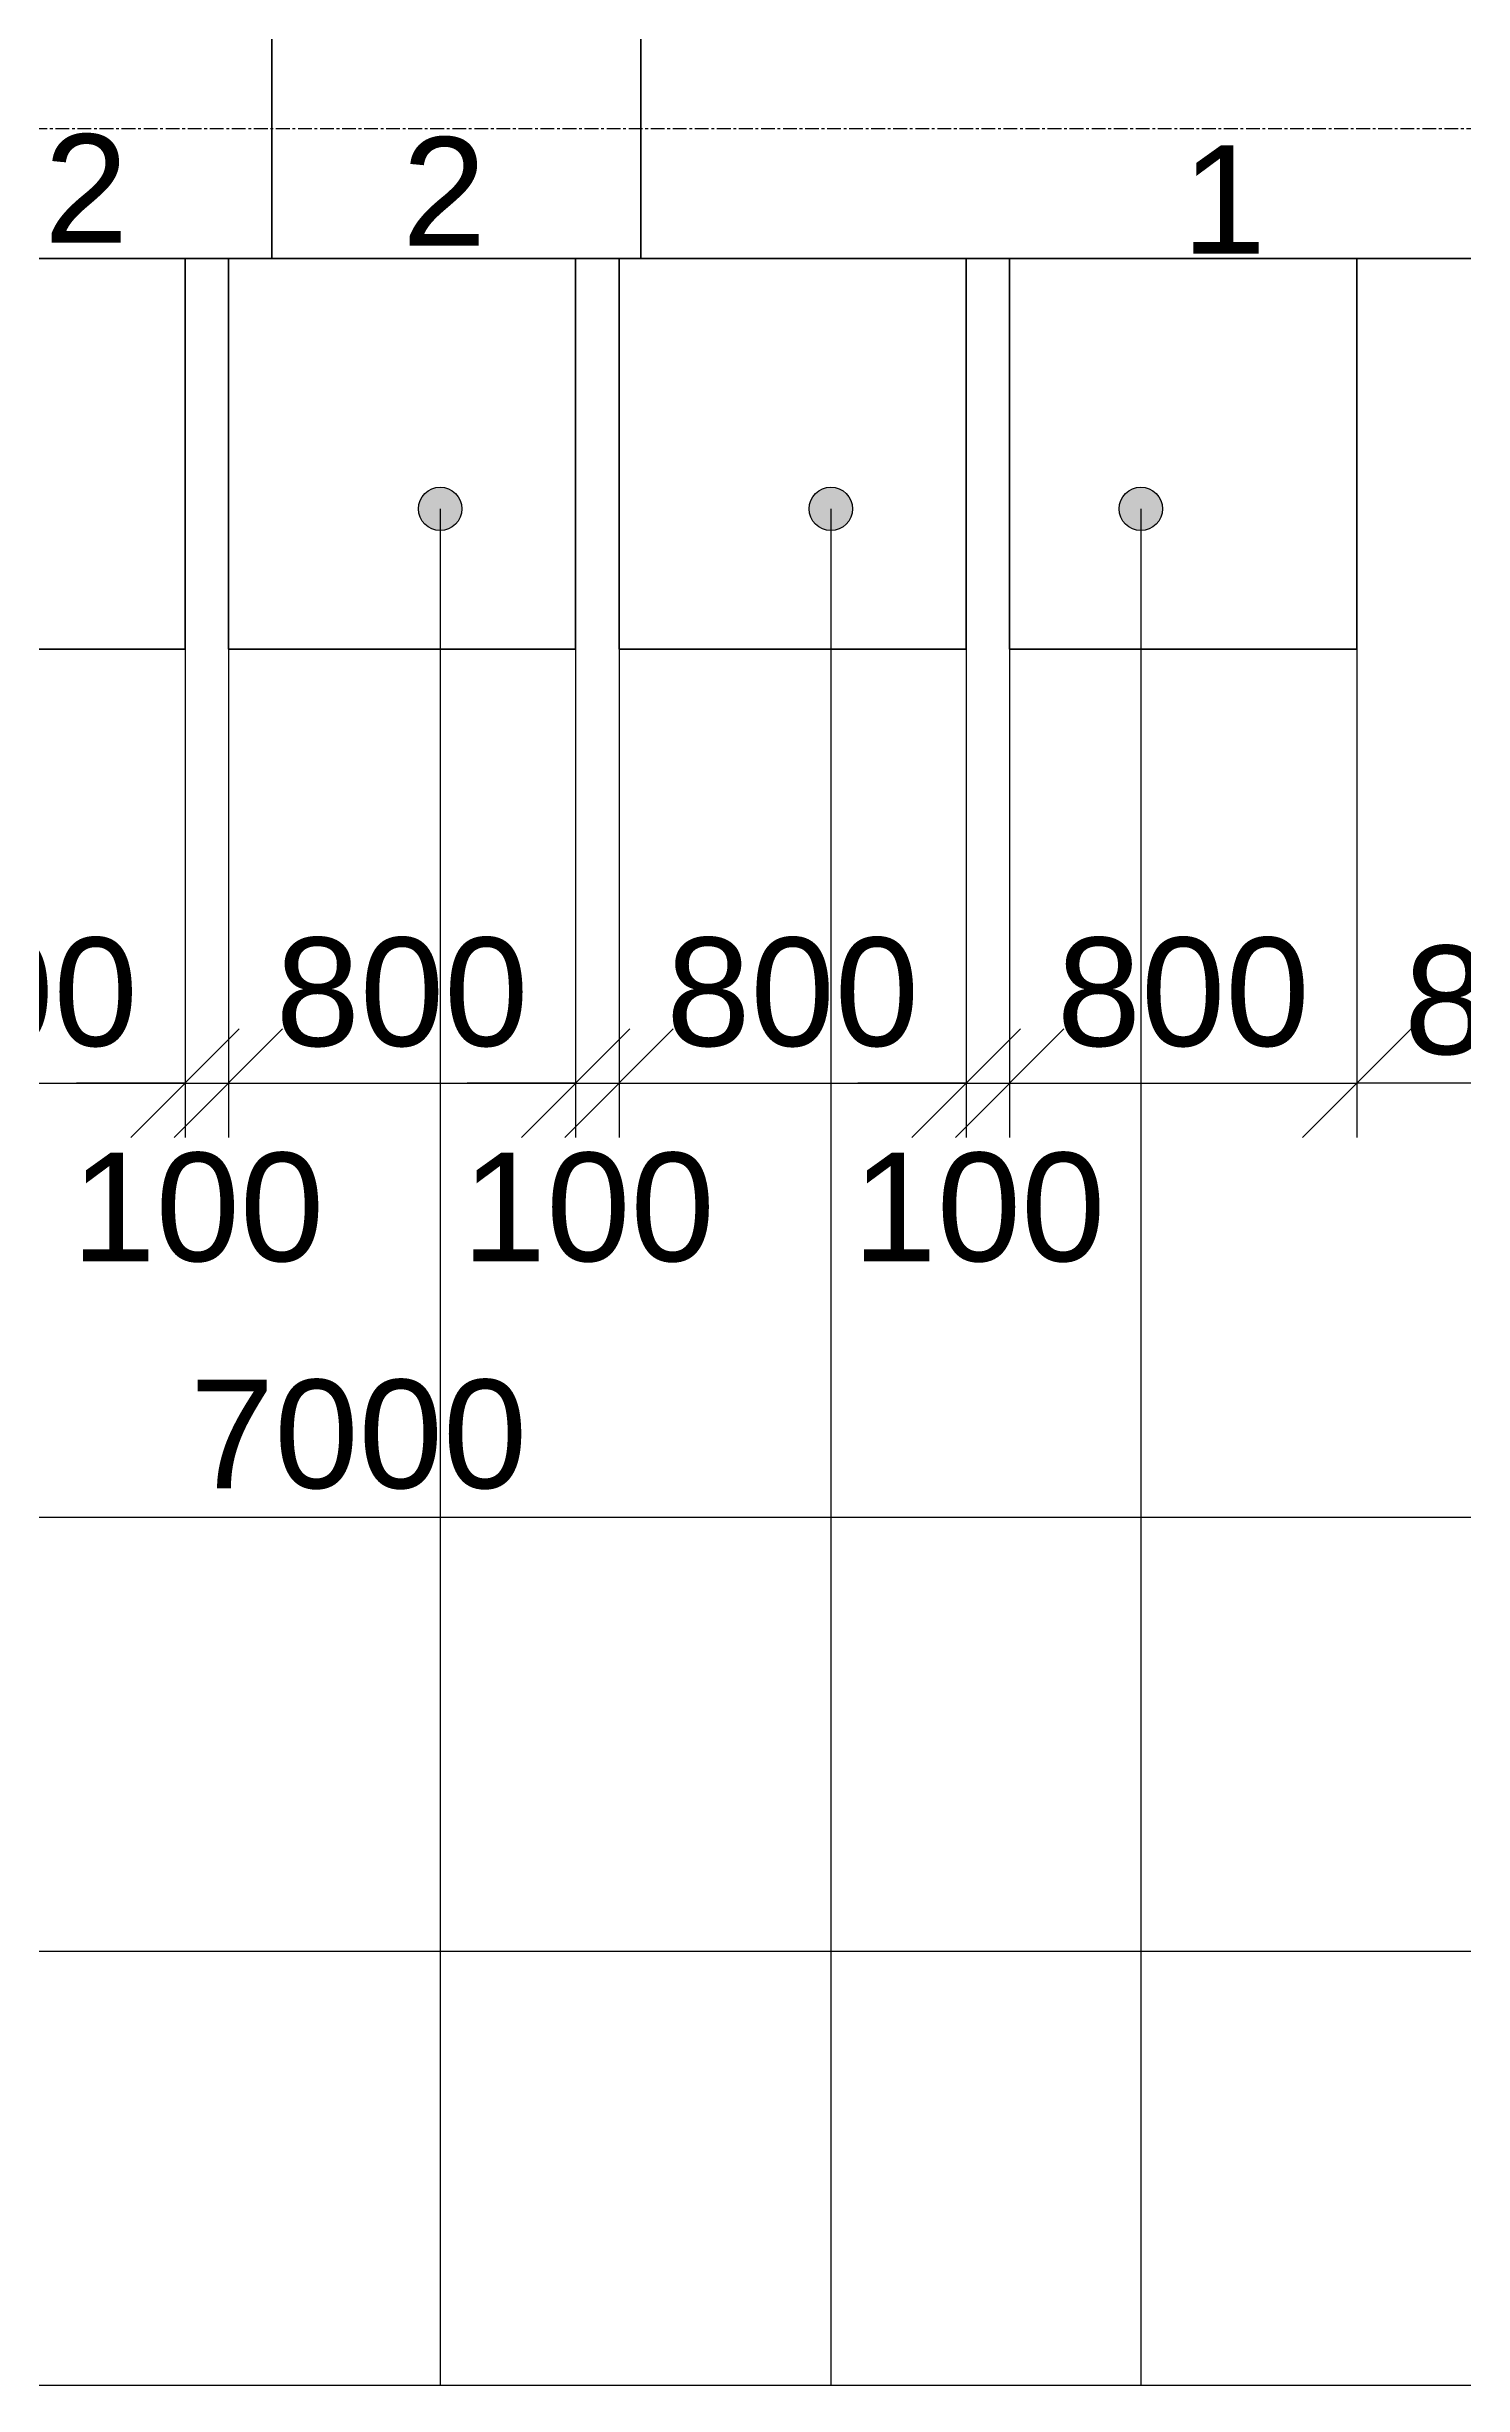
# Model space of a CAD drawing. Header units: millimetres. Extents: x -229914 to 856942, y -268655 to 87212.
# Drawn here: x 350131 to 353395, y -150110 to -144722 of the extents above; entities that cross this region are included whole.
import ezdxf

# ---------------------------------------------------------------- set-up
doc = ezdxf.new("R2010")
doc.units = ezdxf.units.MM
doc.linetypes.add('DASHDOT_axis', pattern=[24, 20, -1.5, 1, -1.5])
doc.linetypes.add('осевая', pattern=[50.8, 31.75, -6.35, 6.35, -6.35])
doc.layers.add('каменные и деревянные эл', color=7, linetype='Continuous', lineweight=60)
doc.layers.add('Ось', color=7, linetype='DASHDOT_axis', lineweight=25)
doc.styles.get("Standard").update_dxf_attribs({"font": 'arial.ttf'})
doc.styles.add('Аннотативный', font='arial.ttf')
doc.dimstyles.new('Копия Аннотативный', dxfattribs={"dimscale": 0, "dimtxt": 2.5, "dimasz": 2.5, "dimexe": 1.25, "dimexo": 0.625, "dimtad": 1, "dimtxsty": 'Аннотативный', "dimblk": 'OBLIQUE', "dimcen": 2.5, "dimadec": 0, "dimazin": 0, "dimtfac": 1, "dimtmove": 0, "dimatfit": 3, "dimldrblk": 'OBLIQUE', "dimfxl": 1, "dimarcsym": 0})

# ---------------------------------------------------------------- blocks, each defined once
blk = doc.blocks.new('_Oblique')
at = {"color": 0, "linetype": 'ByBlock', "lineweight": -2}
blk.add_line((-0.5, -0.5), (0.5, 0.5), dxfattribs=at)
blk = doc.blocks.new('*D213')
at = {"color": 0, "lineweight": -2, "transparency": 16777216}
for p, q in [((349649.5, -146172.8), (349649.5, -147235.3)), ((350449.5, -146172.8), (350449.5, -147235.3)), ((349649.5, -147110.3), (350449.5, -147110.3))]:
    blk.add_line(p, q, dxfattribs=at)
at = {"layer": 'Defpoints', "color": 0, "transparency": 16777216}
for p in [(349649.5, -146110.3), (350449.5, -146110.3), (350449.5, -147110.3)]:
    blk.add_point(p, dxfattribs=at)
at = {"color": 0, "lineweight": -2, "transparency": 16777216, "xscale": 250, "yscale": 250, "zscale": 250, "rotation": 180}
blk.add_blockref('_Oblique', (349649.5, -147110.3), dxfattribs=at)
at = {"color": 0, "lineweight": -2, "transparency": 16777216, "xscale": 250, "yscale": 250, "zscale": 250}
blk.add_blockref('_Oblique', (350449.5, -147110.3), dxfattribs=at)
at = {"color": 0, "transparency": 16777216, "insert": (350049.5, -146901.4), "char_height": 250, "attachment_point": 5, "style": 'Аннотативный'}
blk.add_mtext('800', dxfattribs=at)
blk = doc.blocks.new('*D214')
at = {"color": 0, "lineweight": -2, "transparency": 16777216}
for p, q in [((350449.5, -145739.6), (350449.5, -147235.3)), ((350549.5, -145722.8), (350549.5, -147235.3)), ((350449.5, -147110.3), (350199.5, -147110.3)), ((350449.5, -147110.3), (350549.5, -147110.3)), ((350549.5, -147110.3), (350799.5, -147110.3))]:
    blk.add_line(p, q, dxfattribs=at)
at = {"layer": 'Defpoints', "color": 0, "transparency": 16777216}
for p in [(350449.5, -145677.1), (350549.5, -145660.3), (350549.5, -147110.3)]:
    blk.add_point(p, dxfattribs=at)
at = {"color": 0, "lineweight": -2, "transparency": 16777216, "xscale": 250, "yscale": 250, "zscale": 250}
blk.add_blockref('_Oblique', (350449.5, -147110.3), dxfattribs=at)
at = {"color": 0, "lineweight": -2, "transparency": 16777216, "xscale": 250, "yscale": 250, "zscale": 250, "rotation": 180}
blk.add_blockref('_Oblique', (350549.5, -147110.3), dxfattribs=at)
at = {"color": 0, "transparency": 16777216, "insert": (350478.9, -147397.1), "char_height": 250, "attachment_point": 5, "style": 'Аннотативный'}
blk.add_mtext('100', dxfattribs=at)
blk = doc.blocks.new('*D215')
at = {"color": 0, "lineweight": -2, "transparency": 16777216}
for p, q in [((350549.5, -146172.8), (350549.5, -147235.3)), ((351349.5, -146172.8), (351349.5, -147235.3)), ((350549.5, -147110.3), (351349.5, -147110.3))]:
    blk.add_line(p, q, dxfattribs=at)
at = {"layer": 'Defpoints', "color": 0, "transparency": 16777216}
for p in [(350549.5, -146110.3), (351349.5, -146110.3), (351349.5, -147110.3)]:
    blk.add_point(p, dxfattribs=at)
at = {"color": 0, "lineweight": -2, "transparency": 16777216, "xscale": 250, "yscale": 250, "zscale": 250, "rotation": 180}
blk.add_blockref('_Oblique', (350549.5, -147110.3), dxfattribs=at)
at = {"color": 0, "lineweight": -2, "transparency": 16777216, "xscale": 250, "yscale": 250, "zscale": 250}
blk.add_blockref('_Oblique', (351349.5, -147110.3), dxfattribs=at)
at = {"color": 0, "transparency": 16777216, "insert": (350949.5, -146901.4), "char_height": 250, "attachment_point": 5, "style": 'Аннотативный'}
blk.add_mtext('800', dxfattribs=at)
blk = doc.blocks.new('*D216')
at = {"color": 0, "lineweight": -2, "transparency": 16777216}
for p, q in [((351349.5, -145739.6), (351349.5, -147235.3)), ((351449.5, -145722.8), (351449.5, -147235.3)), ((351349.5, -147110.3), (351099.5, -147110.3)), ((351349.5, -147110.3), (351449.5, -147110.3)), ((351449.5, -147110.3), (351699.5, -147110.3))]:
    blk.add_line(p, q, dxfattribs=at)
at = {"layer": 'Defpoints', "color": 0, "transparency": 16777216}
for p in [(351349.5, -145677.1), (351449.5, -145660.3), (351449.5, -147110.3)]:
    blk.add_point(p, dxfattribs=at)
at = {"color": 0, "lineweight": -2, "transparency": 16777216, "xscale": 250, "yscale": 250, "zscale": 250}
blk.add_blockref('_Oblique', (351349.5, -147110.3), dxfattribs=at)
at = {"color": 0, "lineweight": -2, "transparency": 16777216, "xscale": 250, "yscale": 250, "zscale": 250, "rotation": 180}
blk.add_blockref('_Oblique', (351449.5, -147110.3), dxfattribs=at)
at = {"color": 0, "transparency": 16777216, "insert": (351378.9, -147397.1), "char_height": 250, "attachment_point": 5, "style": 'Аннотативный'}
blk.add_mtext('100', dxfattribs=at)
blk = doc.blocks.new('*D217')
at = {"color": 0, "lineweight": -2, "transparency": 16777216}
for p, q in [((351449.5, -146172.8), (351449.5, -147235.3)), ((352249.5, -146172.8), (352249.5, -147235.3)), ((351449.5, -147110.3), (352249.5, -147110.3))]:
    blk.add_line(p, q, dxfattribs=at)
at = {"layer": 'Defpoints', "color": 0, "transparency": 16777216}
for p in [(351449.5, -146110.3), (352249.5, -146110.3), (352249.5, -147110.3)]:
    blk.add_point(p, dxfattribs=at)
at = {"color": 0, "lineweight": -2, "transparency": 16777216, "xscale": 250, "yscale": 250, "zscale": 250, "rotation": 180}
blk.add_blockref('_Oblique', (351449.5, -147110.3), dxfattribs=at)
at = {"color": 0, "lineweight": -2, "transparency": 16777216, "xscale": 250, "yscale": 250, "zscale": 250}
blk.add_blockref('_Oblique', (352249.5, -147110.3), dxfattribs=at)
at = {"color": 0, "transparency": 16777216, "insert": (351849.5, -146901.4), "char_height": 250, "attachment_point": 5, "style": 'Аннотативный'}
blk.add_mtext('800', dxfattribs=at)
blk = doc.blocks.new('*D206')
at = {"color": 0, "lineweight": -2, "transparency": 16777216}
for p, q in [((352249.5, -145739.6), (352249.5, -147235.3)), ((352349.5, -145722.8), (352349.5, -147235.3)), ((352249.5, -147110.3), (351999.5, -147110.3)), ((352249.5, -147110.3), (352349.5, -147110.3)), ((352349.5, -147110.3), (352599.5, -147110.3))]:
    blk.add_line(p, q, dxfattribs=at)
at = {"layer": 'Defpoints', "color": 0, "transparency": 16777216}
for p in [(352249.5, -145677.1), (352349.5, -145660.3), (352349.5, -147110.3)]:
    blk.add_point(p, dxfattribs=at)
at = {"color": 0, "lineweight": -2, "transparency": 16777216, "xscale": 250, "yscale": 250, "zscale": 250}
blk.add_blockref('_Oblique', (352249.5, -147110.3), dxfattribs=at)
at = {"color": 0, "lineweight": -2, "transparency": 16777216, "xscale": 250, "yscale": 250, "zscale": 250, "rotation": 180}
blk.add_blockref('_Oblique', (352349.5, -147110.3), dxfattribs=at)
at = {"color": 0, "transparency": 16777216, "insert": (352278.9, -147397.1), "char_height": 250, "attachment_point": 5, "style": 'Аннотативный'}
blk.add_mtext('100', dxfattribs=at)
blk = doc.blocks.new('*D207')
at = {"color": 0, "lineweight": -2, "transparency": 16777216}
for p, q in [((353149.5, -145851.4), (353149.5, -147235.3)), ((352349.5, -146172.8), (352349.5, -147235.3)), ((352349.5, -147110.3), (353149.5, -147110.3))]:
    blk.add_line(p, q, dxfattribs=at)
at = {"layer": 'Defpoints', "color": 0, "transparency": 16777216}
for p in [(353149.5, -145788.9), (352349.5, -146110.3), (353149.5, -147110.3)]:
    blk.add_point(p, dxfattribs=at)
at = {"color": 0, "lineweight": -2, "transparency": 16777216, "xscale": 250, "yscale": 250, "zscale": 250, "rotation": 180}
blk.add_blockref('_Oblique', (352349.5, -147110.3), dxfattribs=at)
at = {"color": 0, "lineweight": -2, "transparency": 16777216, "xscale": 250, "yscale": 250, "zscale": 250}
blk.add_blockref('_Oblique', (353149.5, -147110.3), dxfattribs=at)
at = {"color": 0, "transparency": 16777216, "insert": (352749.5, -146901.4), "char_height": 250, "attachment_point": 5, "style": 'Аннотативный'}
blk.add_mtext('800', dxfattribs=at)
blk = doc.blocks.new('*D218')
at = {"color": 0, "lineweight": -2, "transparency": 16777216}
for p, q in [((353149.5, -145851.4), (353149.5, -147235.3)), ((353949.5, -145873.2), (353949.5, -147235.3)), ((353949.5, -147110.3), (353149.5, -147110.3))]:
    blk.add_line(p, q, dxfattribs=at)
at = {"layer": 'Defpoints', "color": 0, "transparency": 16777216}
for p in [(353149.5, -145788.9), (353949.5, -145810.7), (353149.5, -147110.3)]:
    blk.add_point(p, dxfattribs=at)
at = {"color": 0, "lineweight": -2, "transparency": 16777216, "xscale": 250, "yscale": 250, "zscale": 250, "rotation": 180}
blk.add_blockref('_Oblique', (353149.5, -147110.3), dxfattribs=at)
at = {"color": 0, "lineweight": -2, "transparency": 16777216, "xscale": 250, "yscale": 250, "zscale": 250}
blk.add_blockref('_Oblique', (353949.5, -147110.3), dxfattribs=at)
at = {"color": 0, "transparency": 16777216, "insert": (353549.5, -146920.1), "char_height": 250, "attachment_point": 5, "style": 'Аннотативный'}
blk.add_mtext('800', dxfattribs=at)
blk = doc.blocks.new('*D244')
at = {"color": 0, "lineweight": -2, "transparency": 16777216}
for p, q in [((349649.5, -146172.8), (349649.5, -147235.3)), ((350449.5, -146172.8), (350449.5, -147235.3)), ((349649.5, -147110.3), (350449.5, -147110.3))]:
    blk.add_line(p, q, dxfattribs=at)
at = {"layer": 'Defpoints', "color": 0, "transparency": 16777216}
for p in [(349649.5, -146110.3), (350449.5, -146110.3), (350449.5, -147110.3)]:
    blk.add_point(p, dxfattribs=at)
at = {"color": 0, "lineweight": -2, "transparency": 16777216, "xscale": 250, "yscale": 250, "zscale": 250, "rotation": 180}
blk.add_blockref('_Oblique', (349649.5, -147110.3), dxfattribs=at)
at = {"color": 0, "lineweight": -2, "transparency": 16777216, "xscale": 250, "yscale": 250, "zscale": 250}
blk.add_blockref('_Oblique', (350449.5, -147110.3), dxfattribs=at)
at = {"color": 0, "transparency": 16777216, "insert": (350049.5, -146901.4), "char_height": 250, "attachment_point": 5, "style": 'Аннотативный'}
blk.add_mtext('800', dxfattribs=at)
blk = doc.blocks.new('*D245')
at = {"color": 0, "lineweight": -2, "transparency": 16777216}
for p, q in [((350449.5, -145739.6), (350449.5, -147235.3)), ((350549.5, -145722.8), (350549.5, -147235.3)), ((350449.5, -147110.3), (350199.5, -147110.3)), ((350449.5, -147110.3), (350549.5, -147110.3)), ((350549.5, -147110.3), (350799.5, -147110.3))]:
    blk.add_line(p, q, dxfattribs=at)
at = {"layer": 'Defpoints', "color": 0, "transparency": 16777216}
for p in [(350449.5, -145677.1), (350549.5, -145660.3), (350549.5, -147110.3)]:
    blk.add_point(p, dxfattribs=at)
at = {"color": 0, "lineweight": -2, "transparency": 16777216, "xscale": 250, "yscale": 250, "zscale": 250}
blk.add_blockref('_Oblique', (350449.5, -147110.3), dxfattribs=at)
at = {"color": 0, "lineweight": -2, "transparency": 16777216, "xscale": 250, "yscale": 250, "zscale": 250, "rotation": 180}
blk.add_blockref('_Oblique', (350549.5, -147110.3), dxfattribs=at)
at = {"color": 0, "transparency": 16777216, "insert": (350478.9, -147397.1), "char_height": 250, "attachment_point": 5, "style": 'Аннотативный'}
blk.add_mtext('100', dxfattribs=at)
blk = doc.blocks.new('*D246')
at = {"color": 0, "lineweight": -2, "transparency": 16777216}
for p, q in [((350549.5, -146172.8), (350549.5, -147235.3)), ((351349.5, -146172.8), (351349.5, -147235.3)), ((350549.5, -147110.3), (351349.5, -147110.3))]:
    blk.add_line(p, q, dxfattribs=at)
at = {"layer": 'Defpoints', "color": 0, "transparency": 16777216}
for p in [(350549.5, -146110.3), (351349.5, -146110.3), (351349.5, -147110.3)]:
    blk.add_point(p, dxfattribs=at)
at = {"color": 0, "lineweight": -2, "transparency": 16777216, "xscale": 250, "yscale": 250, "zscale": 250, "rotation": 180}
blk.add_blockref('_Oblique', (350549.5, -147110.3), dxfattribs=at)
at = {"color": 0, "lineweight": -2, "transparency": 16777216, "xscale": 250, "yscale": 250, "zscale": 250}
blk.add_blockref('_Oblique', (351349.5, -147110.3), dxfattribs=at)
at = {"color": 0, "transparency": 16777216, "insert": (350949.5, -146901.4), "char_height": 250, "attachment_point": 5, "style": 'Аннотативный'}
blk.add_mtext('800', dxfattribs=at)
blk = doc.blocks.new('*D247')
at = {"color": 0, "lineweight": -2, "transparency": 16777216}
for p, q in [((351349.5, -145739.6), (351349.5, -147235.3)), ((351449.5, -145722.8), (351449.5, -147235.3)), ((351349.5, -147110.3), (351099.5, -147110.3)), ((351349.5, -147110.3), (351449.5, -147110.3)), ((351449.5, -147110.3), (351699.5, -147110.3))]:
    blk.add_line(p, q, dxfattribs=at)
at = {"layer": 'Defpoints', "color": 0, "transparency": 16777216}
for p in [(351349.5, -145677.1), (351449.5, -145660.3), (351449.5, -147110.3)]:
    blk.add_point(p, dxfattribs=at)
at = {"color": 0, "lineweight": -2, "transparency": 16777216, "xscale": 250, "yscale": 250, "zscale": 250}
blk.add_blockref('_Oblique', (351349.5, -147110.3), dxfattribs=at)
at = {"color": 0, "lineweight": -2, "transparency": 16777216, "xscale": 250, "yscale": 250, "zscale": 250, "rotation": 180}
blk.add_blockref('_Oblique', (351449.5, -147110.3), dxfattribs=at)
at = {"color": 0, "transparency": 16777216, "insert": (351378.9, -147397.1), "char_height": 250, "attachment_point": 5, "style": 'Аннотативный'}
blk.add_mtext('100', dxfattribs=at)
blk = doc.blocks.new('*D248')
at = {"color": 0, "lineweight": -2, "transparency": 16777216}
for p, q in [((351449.5, -146172.8), (351449.5, -147235.3)), ((352249.5, -146172.8), (352249.5, -147235.3)), ((351449.5, -147110.3), (352249.5, -147110.3))]:
    blk.add_line(p, q, dxfattribs=at)
at = {"layer": 'Defpoints', "color": 0, "transparency": 16777216}
for p in [(351449.5, -146110.3), (352249.5, -146110.3), (352249.5, -147110.3)]:
    blk.add_point(p, dxfattribs=at)
at = {"color": 0, "lineweight": -2, "transparency": 16777216, "xscale": 250, "yscale": 250, "zscale": 250, "rotation": 180}
blk.add_blockref('_Oblique', (351449.5, -147110.3), dxfattribs=at)
at = {"color": 0, "lineweight": -2, "transparency": 16777216, "xscale": 250, "yscale": 250, "zscale": 250}
blk.add_blockref('_Oblique', (352249.5, -147110.3), dxfattribs=at)
at = {"color": 0, "transparency": 16777216, "insert": (351849.5, -146901.4), "char_height": 250, "attachment_point": 5, "style": 'Аннотативный'}
blk.add_mtext('800', dxfattribs=at)
blk = doc.blocks.new('*D249')
at = {"color": 0, "lineweight": -2, "transparency": 16777216}
for p, q in [((352249.5, -145739.6), (352249.5, -147235.3)), ((352349.5, -145722.8), (352349.5, -147235.3)), ((352249.5, -147110.3), (351999.5, -147110.3)), ((352249.5, -147110.3), (352349.5, -147110.3)), ((352349.5, -147110.3), (352599.5, -147110.3))]:
    blk.add_line(p, q, dxfattribs=at)
at = {"layer": 'Defpoints', "color": 0, "transparency": 16777216}
for p in [(352249.5, -145677.1), (352349.5, -145660.3), (352349.5, -147110.3)]:
    blk.add_point(p, dxfattribs=at)
at = {"color": 0, "lineweight": -2, "transparency": 16777216, "xscale": 250, "yscale": 250, "zscale": 250}
blk.add_blockref('_Oblique', (352249.5, -147110.3), dxfattribs=at)
at = {"color": 0, "lineweight": -2, "transparency": 16777216, "xscale": 250, "yscale": 250, "zscale": 250, "rotation": 180}
blk.add_blockref('_Oblique', (352349.5, -147110.3), dxfattribs=at)
at = {"color": 0, "transparency": 16777216, "insert": (352278.9, -147397.1), "char_height": 250, "attachment_point": 5, "style": 'Аннотативный'}
blk.add_mtext('100', dxfattribs=at)
blk = doc.blocks.new('*D250')
at = {"color": 0, "lineweight": -2, "transparency": 16777216}
for p, q in [((353149.5, -145851.4), (353149.5, -147235.3)), ((352349.5, -146172.8), (352349.5, -147235.3)), ((352349.5, -147110.3), (353149.5, -147110.3))]:
    blk.add_line(p, q, dxfattribs=at)
at = {"layer": 'Defpoints', "color": 0, "transparency": 16777216}
for p in [(353149.5, -145788.9), (352349.5, -146110.3), (353149.5, -147110.3)]:
    blk.add_point(p, dxfattribs=at)
at = {"color": 0, "lineweight": -2, "transparency": 16777216, "xscale": 250, "yscale": 250, "zscale": 250, "rotation": 180}
blk.add_blockref('_Oblique', (352349.5, -147110.3), dxfattribs=at)
at = {"color": 0, "lineweight": -2, "transparency": 16777216, "xscale": 250, "yscale": 250, "zscale": 250}
blk.add_blockref('_Oblique', (353149.5, -147110.3), dxfattribs=at)
at = {"color": 0, "transparency": 16777216, "insert": (352749.5, -146901.4), "char_height": 250, "attachment_point": 5, "style": 'Аннотативный'}
blk.add_mtext('800', dxfattribs=at)
blk = doc.blocks.new('*D253')
at = {"color": 0, "lineweight": -2, "transparency": 16777216}
for p, q in [((353149.5, -145851.4), (353149.5, -147235.3)), ((353949.5, -145873.2), (353949.5, -147235.3)), ((353949.5, -147110.3), (353149.5, -147110.3))]:
    blk.add_line(p, q, dxfattribs=at)
at = {"layer": 'Defpoints', "color": 0, "transparency": 16777216}
for p in [(353149.5, -145788.9), (353949.5, -145810.7), (353149.5, -147110.3)]:
    blk.add_point(p, dxfattribs=at)
at = {"color": 0, "lineweight": -2, "transparency": 16777216, "xscale": 250, "yscale": 250, "zscale": 250, "rotation": 180}
blk.add_blockref('_Oblique', (353149.5, -147110.3), dxfattribs=at)
at = {"color": 0, "lineweight": -2, "transparency": 16777216, "xscale": 250, "yscale": 250, "zscale": 250}
blk.add_blockref('_Oblique', (353949.5, -147110.3), dxfattribs=at)
at = {"color": 0, "transparency": 16777216, "insert": (353549.5, -146920.1), "char_height": 250, "attachment_point": 5, "style": 'Аннотативный'}
blk.add_mtext('800', dxfattribs=at)
blk = doc.blocks.new('*D284')
at = {"color": 0, "lineweight": -2, "transparency": 16777216}
for p, q in [((347349.5, -144972.8), (347349.5, -148235.3)), ((354349.5, -144972.8), (354349.5, -148235.3)), ((347349.5, -148110.3), (354349.5, -148110.3))]:
    blk.add_line(p, q, dxfattribs=at)
at = {"layer": 'Defpoints', "color": 0, "transparency": 16777216}
for p in [(347349.5, -144910.3), (354349.5, -144910.3), (354349.5, -148110.3)]:
    blk.add_point(p, dxfattribs=at)
at = {"color": 0, "lineweight": -2, "transparency": 16777216, "xscale": 250, "yscale": 250, "zscale": 250, "rotation": 180}
blk.add_blockref('_Oblique', (347349.5, -148110.3), dxfattribs=at)
at = {"color": 0, "lineweight": -2, "transparency": 16777216, "xscale": 250, "yscale": 250, "zscale": 250}
blk.add_blockref('_Oblique', (354349.5, -148110.3), dxfattribs=at)
at = {"color": 0, "transparency": 16777216, "insert": (350849.5, -147920.1), "char_height": 250, "attachment_point": 5, "style": 'Аннотативный'}
blk.add_mtext('7000', dxfattribs=at)
blk = doc.blocks.new('*D285')
at = {"color": 0, "lineweight": -2, "transparency": 16777216}
for p, q in [((337349.5, -148172.8), (337349.5, -149235.3)), ((354349.5, -148172.8), (354349.5, -149235.3)), ((337349.5, -149110.3), (354349.5, -149110.3))]:
    blk.add_line(p, q, dxfattribs=at)
at = {"layer": 'Defpoints', "color": 0, "transparency": 16777216}
for p in [(337349.5, -148110.3), (354349.5, -148110.3), (354349.5, -149110.3)]:
    blk.add_point(p, dxfattribs=at)
at = {"color": 0, "lineweight": -2, "transparency": 16777216, "xscale": 250, "yscale": 250, "zscale": 250, "rotation": 180}
blk.add_blockref('_Oblique', (337349.5, -149110.3), dxfattribs=at)
at = {"color": 0, "lineweight": -2, "transparency": 16777216, "xscale": 250, "yscale": 250, "zscale": 250}
blk.add_blockref('_Oblique', (354349.5, -149110.3), dxfattribs=at)
at = {"color": 0, "transparency": 16777216, "insert": (345849.5, -148920.1), "char_height": 250, "attachment_point": 5, "style": 'Аннотативный'}
blk.add_mtext('17000', dxfattribs=at)

msp = doc.modelspace()

# ---------------------------------------------------------------- hatches: boundary and pattern name
h = msp.add_hatch(color=256)
h.dxf.hatch_style = 1
h.paths.add_polyline_path([(351087.37641, -145786.90872, 1), (350987.37641, -145786.90872, 1)])
h = msp.add_hatch(color=256)
h.dxf.hatch_style = 1
h.paths.add_polyline_path([(351987.67848, -145786.90872, 1), (351887.67848, -145786.90872, 1)])
h = msp.add_hatch(color=256)
h.dxf.hatch_style = 1
h.paths.add_polyline_path([(352701.86088, -145786.90872, 1), (352601.86088, -145786.90872, 1)])

# ---------------------------------------------------------------- linework, layer by layer
for p, q in [((351037.37641, -145786.90872), (351037.37641, -150110.26154)), ((351937.67848, -145786.90872), (351937.67848, -150110.26154)), ((352651.86088, -145786.90872), (352651.86088, -150110.26154)), ((336949.47859, -150110.26154), (355528.10558, -150110.26154))]:
    msp.add_line(p, q)
for centre in [(351037.37641, -145786.90872), (351937.67848, -145786.90872), (352651.86088, -145786.90872)]:
    msp.add_circle(centre, 50)
at = {"layer": 'каменные и деревянные эл', "lineweight": 60}
for p, q in [((350649.47859, -144610.26154), (350649.47859, -145210.26154)), ((351499.47859, -144610.26154), (351499.47859, -145210.26154)), ((337049.47859, -145210.26154), (354649.47859, -145210.26154)), ((350449.47859, -145210.26154), (350449.47859, -146110.26154)), ((350549.47859, -145210.26154), (350549.47859, -146110.26154)), ((351349.47859, -145210.26154), (351349.47859, -146110.26154)), ((351449.47859, -145210.26154), (351449.47859, -146110.26154)), ((352249.47859, -145210.26154), (352249.47859, -146110.26154)), ((352349.47859, -145210.26154), (352349.47859, -146110.26154)), ((353149.47859, -145210.26154), (353149.47859, -146110.26154)), ((349649.47859, -146110.26154), (350449.47859, -146110.26154)), ((350549.47859, -146110.26154), (351349.47859, -146110.26154)), ((351449.47859, -146110.26154), (352249.47859, -146110.26154)), ((352349.47859, -146110.26154), (353149.47859, -146110.26154))]:
    msp.add_line(p, q, dxfattribs=at)
at = {"layer": 'Ось', "linetype": 'осевая', "lineweight": 25}
msp.add_lwpolyline([(337349.47859, -132910.26154), (337349.47859, -144910.26154), (354349.47859, -144910.26154), (354349.47859, -132910.26154)], close=True, dxfattribs=at)

# ---------------------------------------------------------------- texts
at = {"lineweight": 25, "char_height": 250, "attachment_point": 3}
for s, insert in [('\\pxa0.66667,sm1.07917;2', (350318.90671, -144923.71098)), ('\\pxa0.66667,sm1.07917;2', (351143.84006, -144930.34602)), ('\\pxa0.66667,sm1.07917;1', (352940.48836, -144949.00218))]:
    msp.add_mtext_dynamic_manual_height_columns(s, width=110.1427955, gutter_width=1250, heights=[0], dxfattribs=dict(at, insert=insert))

# ---------------------------------------------------------------- dimensions: what is measured, and where the dimension line sits
for base, p1, p2, picture, middle in [((354349.47859, -148110.26154), (347349.47859, -144910.26154), (354349.47859, -144910.26154), '*D284', (350849.47859, -147920.11829)), ((353149.47859, -147110.26154), (353949.47859, -145810.72631), (353149.47859, -145788.8854), '*D218', (353549.47859, -146920.11829)), ((353149.47859, -147110.26154), (353949.47859, -145810.72631), (353149.47859, -145788.8854), '*D253', (353549.47859, -146920.11829)), ((354349.47859, -149110.26154), (337349.47859, -148110.26154), (354349.47859, -148110.26154), '*D285', (345849.47859, -148920.11829))]:
    dim = msp.add_linear_dim(base=base, p1=p1, p2=p2, dimstyle='Копия Аннотативный')
    dim.commit()
    dim.dimension.update_dxf_attribs({"geometry": picture, "text_midpoint": middle})
for base, p1, p2, picture, middle in [((350549.47859, -147110.26154), (350449.47859, -145677.14801), (350549.47859, -145660.26154), '*D214', (350478.90637, -147397.07471)), ((350549.47859, -147110.26154), (350449.47859, -145677.14801), (350549.47859, -145660.26154), '*D245', (350478.90637, -147397.07471)), ((351449.47859, -147110.26154), (351349.47859, -145677.14801), (351449.47859, -145660.26154), '*D216', (351378.90637, -147397.07471)), ((351449.47859, -147110.26154), (351349.47859, -145677.14801), (351449.47859, -145660.26154), '*D247', (351378.90637, -147397.07471)), ((352349.47859, -147110.26154), (352249.47859, -145677.14801), (352349.47859, -145660.26154), '*D206', (352278.90637, -147397.07471)), ((352349.47859, -147110.26154), (352249.47859, -145677.14801), (352349.47859, -145660.26154), '*D249', (352278.90637, -147397.07471)), ((353149.47859, -147110.26154), (352349.47859, -146110.26154), (353149.47859, -145788.8854), '*D207', (352749.47859, -146901.36326)), ((353149.47859, -147110.26154), (352349.47859, -146110.26154), (353149.47859, -145788.8854), '*D250', (352749.47859, -146901.36326)), ((350449.47859, -147110.26154), (349649.47859, -146110.26154), (350449.47859, -146110.26154), '*D213', (350049.47859, -146901.36326)), ((350449.47859, -147110.26154), (349649.47859, -146110.26154), (350449.47859, -146110.26154), '*D244', (350049.47859, -146901.36326)), ((351349.47859, -147110.26154), (350549.47859, -146110.26154), (351349.47859, -146110.26154), '*D215', (350949.47859, -146901.36326)), ((351349.47859, -147110.26154), (350549.47859, -146110.26154), (351349.47859, -146110.26154), '*D246', (350949.47859, -146901.36326)), ((352249.47859, -147110.26154), (351449.47859, -146110.26154), (352249.47859, -146110.26154), '*D217', (351849.47859, -146901.36326)), ((352249.47859, -147110.26154), (351449.47859, -146110.26154), (352249.47859, -146110.26154), '*D248', (351849.47859, -146901.36326))]:
    dim = msp.add_linear_dim(base=base, p1=p1, p2=p2, dimstyle='Копия Аннотативный', override={"dimtmove": 2})
    dim.commit()
    dim.dimension.update_dxf_attribs({"geometry": picture, "text_midpoint": middle, "dimtype": 160})

doc.saveas('drawing.dxf')
